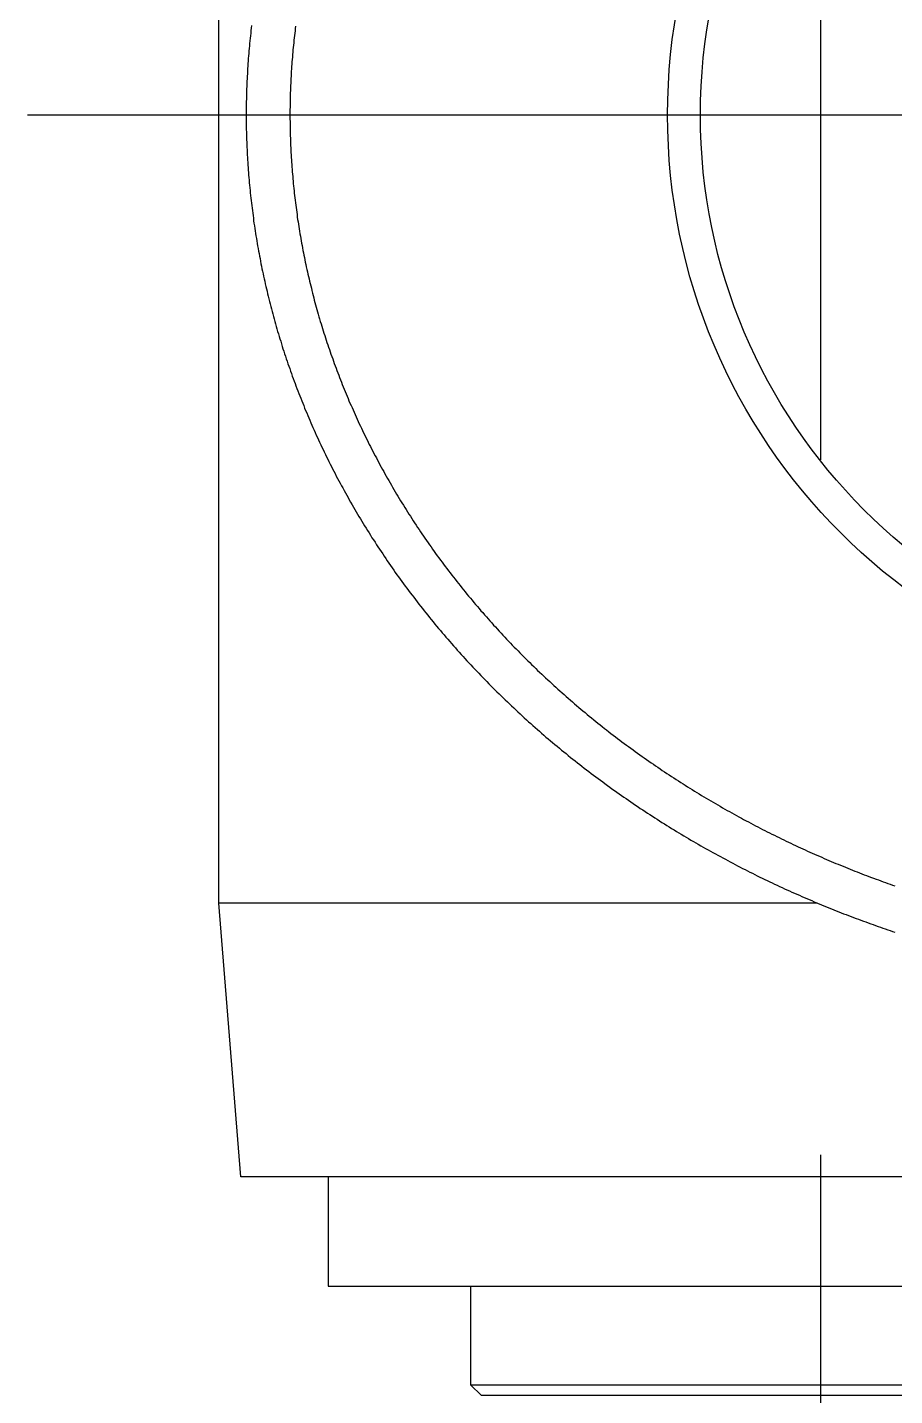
# Model space of a CAD drawing. Extents: x -40.5 to 40.2, y -38.3 to 13.3.
# Drawn here: x 17.75 to 25.67, y -11.7 to 0.8 of the extents above; entities that cross this region are included whole.
import ezdxf

# ---------------------------------------------------------------- set-up
doc = ezdxf.new("R2010")
doc.units = 0
doc.linetypes.add('CENTER', pattern=[50.8, 31.75, -6.35, 6.35, -6.35])
doc.linetypes.add('DASHED', pattern=[19.05, 12.7, -6.35])
doc.layers.get('0').update_dxf_attribs({"linetype": 'CONTINUOUS'})
doc.layers.add('CENTER', color=1, linetype='CENTER')

msp = doc.modelspace()

# ---------------------------------------------------------------- linework, layer by layer
at = {"color": 3, "linetype": 'DASHED'}
msp.add_line((24.997, -22.2), (24.997, 6.3), dxfattribs=at)
at = {"color": 7, "linetype": 'CONTINUOUS'}
for p, q in [((19.497, -7.2), (19.497, 5.8)), ((24.965, -7.2), (19.497, -7.2)), ((19.697, -9.7), (19.497, -7.2)), ((38.297, -9.7), (19.697, -9.7)), ((20.497, -9.7), (20.497, -10.7)), ((20.497, -10.7), (37.497, -10.7)), ((21.797, -10.7), (21.797, -11.6)), ((21.797, -11.6), (36.197, -11.6)), ((21.897, -11.7), (21.797, -11.6)), ((36.097, -11.7), (21.897, -11.7))]:
    msp.add_line(p, q, dxfattribs=at)
at = {"color": 7}
for points in [[(19.795, 0.816, 0), (19.793, 0.793, 0), (19.79, 0.77, 0), (19.788, 0.746, 0), (19.785, 0.723, 0), (19.783, 0.7, 0), (19.78, 0.677, 0), (19.778, 0.654, 0), (19.776, 0.631, 0), (19.774, 0.608, 0), (19.772, 0.585, 0), (19.77, 0.562, 0), (19.768, 0.539, 0), (19.766, 0.515, 0), (19.765, 0.492, 0), (19.763, 0.469, 0), (19.762, 0.446, 0), (19.76, 0.423, 0), (19.759, 0.4, 0), (19.758, 0.377, 0), (19.756, 0.353, 0), (19.755, 0.33, 0), (19.754, 0.307, 0), (19.753, 0.284, 0), (19.752, 0.261, 0), (19.751, 0.238, 0), (19.75, 0.214, 0), (19.75, 0.191, 0), (19.749, 0.168, 0), (19.749, 0.145, 0), (19.748, 0.122, 0), (19.748, 0.099, 0), (19.748, 0.075, 0), (19.747, 0.052, 0), (19.747, 0.029, 0), (19.747, 0.006, 0), (19.747, -0.017, 0), (19.747, -0.04, 0), (19.747, -0.064, 0), (19.748, -0.087, 0), (19.748, -0.11, 0), (19.748, -0.133, 0), (19.749, -0.156, 0), (19.75, -0.18, 0), (19.75, -0.203, 0), (19.751, -0.226, 0), (19.752, -0.249, 0), (19.753, -0.272, 0), (19.753, -0.295, 0), (19.755, -0.319, 0), (19.756, -0.342, 0), (19.757, -0.365, 0), (19.758, -0.388, 0), (19.759, -0.411, 0), (19.761, -0.434, 0), (19.762, -0.458, 0), (19.764, -0.481, 0), (19.766, -0.504, 0), (19.767, -0.527, 0), (19.769, -0.55, 0), (19.771, -0.573, 0), (19.773, -0.597, 0), (19.775, -0.62, 0), (19.777, -0.643, 0), (19.779, -0.666, 0), (19.782, -0.689, 0), (19.784, -0.712, 0), (19.786, -0.736, 0), (19.789, -0.759, 0), (19.791, -0.782, 0), (19.794, -0.805, 0), (19.797, -0.828, 0), (19.8, -0.851, 0), (19.803, -0.874, 0), (19.806, -0.897, 0), (19.809, -0.92, 0), (19.812, -0.944, 0), (19.815, -0.967, 0), (19.818, -0.99, 0), (19.822, -1.013, 0), (19.825, -1.036, 0), (19.829, -1.059, 0), (19.832, -1.082, 0), (19.836, -1.105, 0), (19.84, -1.128, 0), (19.843, -1.151, 0), (19.847, -1.174, 0), (19.851, -1.197, 0), (19.855, -1.221, 0), (19.86, -1.244, 0), (19.864, -1.267, 0), (19.868, -1.29, 0), (19.873, -1.313, 0), (19.877, -1.336, 0), (19.882, -1.359, 0), (19.886, -1.382, 0), (19.891, -1.405, 0), (19.896, -1.428, 0), (19.901, -1.451, 0), (19.905, -1.474, 0), (19.91, -1.497, 0), (19.916, -1.52, 0), (19.921, -1.543, 0), (19.926, -1.566, 0), (19.931, -1.588, 0), (19.937, -1.611, 0), (19.942, -1.634, 0), (19.948, -1.657, 0), (19.953, -1.68, 0), (19.959, -1.703, 0), (19.965, -1.726, 0), (19.971, -1.749, 0), (19.977, -1.772, 0), (19.983, -1.795, 0), (19.989, -1.817, 0), (19.995, -1.84, 0), (20.002, -1.863, 0), (20.008, -1.886, 0), (20.014, -1.909, 0), (20.021, -1.932, 0), (20.027, -1.954, 0), (20.034, -1.977, 0), (20.041, -2, 0), (20.048, -2.023, 0), (20.055, -2.046, 0), (20.062, -2.068, 0), (20.069, -2.091, 0), (20.076, -2.114, 0), (20.083, -2.137, 0), (20.09, -2.159, 0), (20.098, -2.182, 0), (20.105, -2.205, 0), (20.113, -2.227, 0), (20.121, -2.25, 0), (20.128, -2.273, 0), (20.136, -2.295, 0), (20.144, -2.318, 0), (20.152, -2.341, 0), (20.16, -2.363, 0), (20.168, -2.386, 0), (20.176, -2.408, 0), (20.185, -2.431, 0), (20.193, -2.453, 0), (20.201, -2.476, 0), (20.21, -2.499, 0), (20.218, -2.521, 0), (20.227, -2.544, 0), (20.236, -2.566, 0), (20.245, -2.588, 0), (20.254, -2.611, 0), (20.263, -2.633, 0), (20.272, -2.656, 0), (20.281, -2.678, 0), (20.29, -2.701, 0), (20.3, -2.723, 0), (20.309, -2.745, 0), (20.318, -2.768, 0), (20.328, -2.79, 0), (20.338, -2.812, 0), (20.347, -2.835, 0), (20.357, -2.857, 0), (20.367, -2.879, 0), (20.377, -2.902, 0), (20.387, -2.924, 0), (20.397, -2.946, 0), (20.407, -2.968, 0), (20.418, -2.99, 0), (20.428, -3.013, 0), (20.439, -3.035, 0), (20.449, -3.057, 0), (20.46, -3.079, 0), (20.47, -3.101, 0), (20.481, -3.123, 0), (20.492, -3.145, 0), (20.503, -3.167, 0), (20.514, -3.189, 0), (20.525, -3.211, 0), (20.536, -3.233, 0), (20.548, -3.255, 0), (20.559, -3.277, 0), (20.57, -3.299, 0), (20.582, -3.321, 0), (20.593, -3.343, 0), (20.605, -3.365, 0), (20.617, -3.387, 0), (20.629, -3.408, 0), (20.641, -3.43, 0), (20.653, -3.452, 0), (20.665, -3.474, 0), (20.677, -3.495, 0), (20.689, -3.517, 0), (20.701, -3.539, 0), (20.714, -3.561, 0), (20.726, -3.582, 0), (20.739, -3.604, 0), (20.752, -3.625, 0), (20.764, -3.647, 0), (20.777, -3.669, 0), (20.79, -3.69, 0), (20.803, -3.712, 0), (20.816, -3.733, 0), (20.829, -3.755, 0), (20.843, -3.776, 0), (20.856, -3.797, 0), (20.869, -3.819, 0), (20.883, -3.84, 0), (20.896, -3.862, 0), (20.91, -3.883, 0), (20.924, -3.904, 0), (20.938, -3.926, 0), (20.951, -3.947, 0), (20.965, -3.968, 0), (20.979, -3.989, 0), (20.994, -4.01, 0), (21.008, -4.031, 0), (21.022, -4.053, 0), (21.036, -4.074, 0), (21.051, -4.095, 0), (21.065, -4.116, 0), (21.08, -4.137, 0), (21.095, -4.158, 0), (21.109, -4.179, 0), (21.124, -4.2, 0), (21.139, -4.22, 0), (21.154, -4.241, 0), (21.169, -4.262, 0), (21.184, -4.283, 0), (21.2, -4.304, 0), (21.215, -4.324, 0), (21.23, -4.345, 0), (21.246, -4.366, 0), (21.262, -4.386, 0), (21.277, -4.407, 0), (21.293, -4.427, 0), (21.309, -4.448, 0), (21.325, -4.468, 0), (21.34, -4.489, 0), (21.357, -4.509, 0), (21.373, -4.529, 0), (21.389, -4.55, 0), (21.405, -4.57, 0), (21.421, -4.59, 0), (21.438, -4.61, 0), (21.454, -4.63, 0), (21.471, -4.651, 0), (21.487, -4.671, 0), (21.504, -4.691, 0), (21.521, -4.711, 0), (21.538, -4.731, 0), (21.555, -4.751, 0), (21.572, -4.77, 0), (21.589, -4.79, 0), (21.606, -4.81, 0), (21.623, -4.83, 0), (21.64, -4.849, 0), (21.658, -4.869, 0), (21.675, -4.889, 0), (21.693, -4.908, 0), (21.71, -4.928, 0), (21.728, -4.947, 0), (21.746, -4.967, 0), (21.764, -4.986, 0), (21.781, -5.005, 0), (21.799, -5.025, 0), (21.817, -5.044, 0), (21.835, -5.063, 0), (21.854, -5.082, 0), (21.872, -5.101, 0), (21.89, -5.12, 0), (21.908, -5.139, 0), (21.927, -5.158, 0), (21.945, -5.177, 0), (21.964, -5.196, 0), (21.982, -5.214, 0), (22.001, -5.233, 0), (22.02, -5.252, 0), (22.038, -5.27, 0), (22.057, -5.289, 0), (22.076, -5.307, 0), (22.095, -5.326, 0), (22.114, -5.344, 0), (22.133, -5.363, 0), (22.152, -5.381, 0), (22.172, -5.399, 0), (22.191, -5.417, 0), (22.21, -5.435, 0), (22.23, -5.453, 0), (22.249, -5.471, 0), (22.268, -5.489, 0), (22.288, -5.507, 0), (22.308, -5.525, 0), (22.327, -5.543, 0), (22.347, -5.56, 0), (22.367, -5.578, 0), (22.387, -5.596, 0), (22.407, -5.613, 0), (22.426, -5.631, 0), (22.446, -5.648, 0), (22.466, -5.665, 0), (22.486, -5.683, 0), (22.507, -5.7, 0), (22.527, -5.717, 0), (22.547, -5.734, 0), (22.567, -5.751, 0), (22.588, -5.768, 0), (22.608, -5.785, 0), (22.628, -5.802, 0), (22.649, -5.819, 0), (22.67, -5.835, 0), (22.69, -5.852, 0), (22.711, -5.869, 0), (22.731, -5.885, 0), (22.752, -5.902, 0), (22.773, -5.918, 0), (22.794, -5.934, 0), (22.815, -5.95, 0), (22.835, -5.967, 0), (22.856, -5.983, 0), (22.877, -5.999, 0), (22.898, -6.015, 0), (22.919, -6.031, 0), (22.941, -6.047, 0), (22.962, -6.062, 0), (22.983, -6.078, 0), (23.004, -6.094, 0), (23.025, -6.109, 0), (23.047, -6.125, 0), (23.068, -6.14, 0), (23.089, -6.156, 0), (23.111, -6.171, 0), (23.132, -6.186, 0), (23.154, -6.201, 0), (23.175, -6.216, 0), (23.197, -6.232, 0), (23.218, -6.246, 0), (23.24, -6.261, 0), (23.262, -6.276, 0), (23.283, -6.291, 0), (23.305, -6.306, 0), (23.327, -6.32, 0), (23.348, -6.335, 0), (23.37, -6.349, 0), (23.392, -6.364, 0), (23.414, -6.378, 0), (23.436, -6.392, 0), (23.458, -6.407, 0), (23.48, -6.421, 0), (23.502, -6.435, 0), (23.523, -6.449, 0), (23.546, -6.463, 0), (23.568, -6.477, 0), (23.59, -6.49, 0), (23.612, -6.504, 0), (23.634, -6.518, 0), (23.656, -6.531, 0), (23.678, -6.545, 0), (23.7, -6.558, 0), (23.722, -6.572, 0), (23.745, -6.585, 0), (23.767, -6.598, 0), (23.789, -6.611, 0), (23.811, -6.624, 0), (23.834, -6.637, 0), (23.856, -6.65, 0), (23.878, -6.663, 0), (23.901, -6.676, 0), (23.923, -6.689, 0), (23.945, -6.701, 0), (23.968, -6.714, 0), (23.99, -6.727, 0), (24.012, -6.739, 0), (24.035, -6.751, 0), (24.057, -6.764, 0), (24.08, -6.776, 0), (24.102, -6.788, 0), (24.125, -6.8, 0), (24.147, -6.812, 0), (24.17, -6.824, 0), (24.192, -6.836, 0), (24.215, -6.848, 0), (24.237, -6.859, 0), (24.26, -6.871, 0), (24.282, -6.883, 0), (24.305, -6.894, 0), (24.327, -6.906, 0), (24.35, -6.917, 0), (24.372, -6.928, 0), (24.395, -6.939, 0), (24.417, -6.951, 0), (24.44, -6.962, 0), (24.462, -6.973, 0), (24.485, -6.984, 0), (24.508, -6.994, 0), (24.53, -7.005, 0), (24.553, -7.016, 0), (24.575, -7.027, 0), (24.598, -7.037, 0), (24.62, -7.048, 0), (24.643, -7.058, 0), (24.666, -7.069, 0), (24.688, -7.079, 0), (24.711, -7.089, 0), (24.733, -7.099, 0), (24.756, -7.109, 0), (24.778, -7.119, 0), (24.801, -7.129, 0), (24.823, -7.139, 0), (24.846, -7.149, 0), (24.869, -7.159, 0), (24.891, -7.169, 0), (24.914, -7.178, 0), (24.936, -7.188, 0), (24.959, -7.197, 0), (24.981, -7.207, 0), (25.004, -7.216, 0), (25.026, -7.225, 0), (25.049, -7.235, 0), (25.072, -7.244, 0), (25.094, -7.253, 0), (25.116, -7.262, 0), (25.139, -7.271, 0), (25.161, -7.28, 0), (25.184, -7.289, 0), (25.206, -7.297, 0), (25.229, -7.306, 0), (25.251, -7.315, 0), (25.274, -7.323, 0), (25.296, -7.332, 0), (25.319, -7.34, 0), (25.341, -7.348, 0), (25.363, -7.357, 0), (25.386, -7.365, 0), (25.408, -7.373, 0), (25.43, -7.381, 0), (25.453, -7.389, 0), (25.475, -7.397, 0), (25.497, -7.405, 0), (25.52, -7.413, 0), (25.542, -7.421, 0), (25.564, -7.429, 0), (25.586, -7.436, 0), (25.609, -7.444, 0), (25.631, -7.451, 0), (25.653, -7.459, 0), (25.675, -7.466, 0)], [(20.198, 0.812, 0), (20.195, 0.79, 0), (20.193, 0.769, 0), (20.19, 0.747, 0), (20.188, 0.725, 0), (20.185, 0.703, 0), (20.183, 0.682, 0), (20.181, 0.66, 0), (20.178, 0.638, 0), (20.176, 0.616, 0), (20.174, 0.595, 0), (20.172, 0.573, 0), (20.171, 0.551, 0), (20.169, 0.529, 0), (20.167, 0.507, 0), (20.165, 0.486, 0), (20.164, 0.464, 0), (20.162, 0.442, 0), (20.161, 0.42, 0), (20.159, 0.398, 0), (20.158, 0.377, 0), (20.157, 0.355, 0), (20.156, 0.333, 0), (20.155, 0.311, 0), (20.154, 0.289, 0), (20.153, 0.268, 0), (20.152, 0.246, 0), (20.151, 0.224, 0), (20.15, 0.202, 0), (20.15, 0.18, 0), (20.149, 0.158, 0), (20.149, 0.137, 0), (20.148, 0.115, 0), (20.148, 0.093, 0), (20.148, 0.071, 0), (20.147, 0.049, 0), (20.147, 0.027, 0), (20.147, 0.006, 0), (20.147, -0.016, 0), (20.147, -0.038, 0), (20.148, -0.06, 0), (20.148, -0.082, 0), (20.148, -0.104, 0), (20.148, -0.125, 0), (20.149, -0.147, 0), (20.149, -0.169, 0), (20.15, -0.191, 0), (20.151, -0.213, 0), (20.151, -0.235, 0), (20.152, -0.257, 0), (20.153, -0.278, 0), (20.154, -0.3, 0), (20.155, -0.322, 0), (20.156, -0.344, 0), (20.157, -0.366, 0), (20.159, -0.388, 0), (20.16, -0.409, 0), (20.162, -0.431, 0), (20.163, -0.453, 0), (20.165, -0.475, 0), (20.166, -0.497, 0), (20.168, -0.519, 0), (20.17, -0.54, 0), (20.172, -0.562, 0), (20.173, -0.584, 0), (20.175, -0.606, 0), (20.177, -0.628, 0), (20.18, -0.649, 0), (20.182, -0.671, 0), (20.184, -0.693, 0), (20.186, -0.715, 0), (20.189, -0.737, 0), (20.192, -0.758, 0), (20.194, -0.78, 0), (20.197, -0.802, 0), (20.199, -0.824, 0), (20.202, -0.846, 0), (20.205, -0.867, 0), (20.208, -0.889, 0), (20.211, -0.911, 0), (20.214, -0.933, 0), (20.217, -0.954, 0), (20.221, -0.976, 0), (20.224, -0.998, 0), (20.227, -1.02, 0), (20.231, -1.042, 0), (20.234, -1.063, 0), (20.238, -1.085, 0), (20.242, -1.107, 0), (20.245, -1.129, 0), (20.249, -1.15, 0), (20.253, -1.172, 0), (20.257, -1.194, 0), (20.261, -1.215, 0), (20.265, -1.237, 0), (20.27, -1.259, 0), (20.274, -1.281, 0), (20.278, -1.302, 0), (20.283, -1.324, 0), (20.287, -1.346, 0), (20.292, -1.367, 0), (20.296, -1.389, 0), (20.301, -1.411, 0), (20.306, -1.432, 0), (20.311, -1.454, 0), (20.316, -1.476, 0), (20.321, -1.497, 0), (20.326, -1.519, 0), (20.331, -1.54, 0), (20.336, -1.562, 0), (20.342, -1.584, 0), (20.347, -1.605, 0), (20.353, -1.627, 0), (20.358, -1.649, 0), (20.364, -1.67, 0), (20.369, -1.692, 0), (20.375, -1.713, 0), (20.381, -1.735, 0), (20.387, -1.756, 0), (20.393, -1.778, 0), (20.399, -1.8, 0), (20.405, -1.821, 0), (20.412, -1.843, 0), (20.418, -1.864, 0), (20.424, -1.886, 0), (20.431, -1.907, 0), (20.437, -1.929, 0), (20.444, -1.95, 0), (20.451, -1.972, 0), (20.457, -1.993, 0), (20.464, -2.014, 0), (20.471, -2.036, 0), (20.478, -2.057, 0), (20.485, -2.079, 0), (20.492, -2.1, 0), (20.499, -2.122, 0), (20.507, -2.143, 0), (20.514, -2.164, 0), (20.521, -2.186, 0), (20.529, -2.207, 0), (20.537, -2.228, 0), (20.544, -2.25, 0), (20.552, -2.271, 0), (20.56, -2.292, 0), (20.568, -2.314, 0), (20.576, -2.335, 0), (20.584, -2.356, 0), (20.592, -2.378, 0), (20.6, -2.399, 0), (20.608, -2.42, 0), (20.617, -2.441, 0), (20.625, -2.463, 0), (20.634, -2.484, 0), (20.642, -2.505, 0), (20.651, -2.526, 0), (20.66, -2.547, 0), (20.669, -2.569, 0), (20.677, -2.59, 0), (20.686, -2.611, 0), (20.695, -2.632, 0), (20.705, -2.653, 0), (20.714, -2.674, 0), (20.723, -2.695, 0), (20.732, -2.716, 0), (20.742, -2.737, 0), (20.751, -2.758, 0), (20.761, -2.779, 0), (20.771, -2.8, 0), (20.78, -2.821, 0), (20.79, -2.842, 0), (20.8, -2.863, 0), (20.81, -2.884, 0), (20.82, -2.905, 0), (20.83, -2.926, 0), (20.84, -2.947, 0), (20.851, -2.968, 0), (20.861, -2.989, 0), (20.871, -3.01, 0), (20.882, -3.03, 0), (20.892, -3.051, 0), (20.903, -3.072, 0), (20.914, -3.093, 0), (20.925, -3.114, 0), (20.936, -3.134, 0), (20.947, -3.155, 0), (20.958, -3.176, 0), (20.969, -3.196, 0), (20.98, -3.217, 0), (20.991, -3.238, 0), (21.003, -3.258, 0), (21.014, -3.279, 0), (21.026, -3.3, 0), (21.037, -3.32, 0), (21.049, -3.341, 0), (21.061, -3.361, 0), (21.073, -3.382, 0), (21.084, -3.402, 0), (21.096, -3.423, 0), (21.108, -3.443, 0), (21.121, -3.464, 0), (21.133, -3.484, 0), (21.145, -3.504, 0), (21.158, -3.525, 0), (21.17, -3.545, 0), (21.183, -3.566, 0), (21.195, -3.586, 0), (21.208, -3.606, 0), (21.221, -3.626, 0), (21.234, -3.647, 0), (21.247, -3.667, 0), (21.26, -3.687, 0), (21.273, -3.707, 0), (21.286, -3.727, 0), (21.299, -3.748, 0), (21.312, -3.768, 0), (21.326, -3.788, 0), (21.339, -3.808, 0), (21.353, -3.828, 0), (21.366, -3.848, 0), (21.38, -3.868, 0), (21.394, -3.888, 0), (21.408, -3.908, 0), (21.422, -3.928, 0), (21.436, -3.947, 0), (21.45, -3.967, 0), (21.464, -3.987, 0), (21.478, -4.007, 0), (21.493, -4.027, 0), (21.507, -4.046, 0), (21.522, -4.066, 0), (21.536, -4.086, 0), (21.551, -4.105, 0), (21.566, -4.125, 0), (21.58, -4.144, 0), (21.595, -4.164, 0), (21.61, -4.184, 0), (21.625, -4.203, 0), (21.64, -4.222, 0), (21.655, -4.242, 0), (21.671, -4.261, 0), (21.686, -4.281, 0), (21.701, -4.3, 0), (21.717, -4.319, 0), (21.732, -4.338, 0), (21.748, -4.358, 0), (21.763, -4.377, 0), (21.779, -4.396, 0), (21.795, -4.415, 0), (21.811, -4.434, 0), (21.827, -4.453, 0), (21.843, -4.472, 0), (21.859, -4.491, 0), (21.875, -4.51, 0), (21.891, -4.529, 0), (21.908, -4.547, 0), (21.924, -4.566, 0), (21.941, -4.585, 0), (21.957, -4.604, 0), (21.974, -4.622, 0), (21.99, -4.641, 0), (22.007, -4.66, 0), (22.024, -4.678, 0), (22.041, -4.696, 0), (22.058, -4.715, 0), (22.075, -4.733, 0), (22.092, -4.752, 0), (22.109, -4.77, 0), (22.126, -4.788, 0), (22.143, -4.806, 0), (22.161, -4.825, 0), (22.178, -4.843, 0), (22.196, -4.861, 0), (22.213, -4.879, 0), (22.231, -4.897, 0), (22.248, -4.915, 0), (22.266, -4.933, 0), (22.284, -4.95, 0), (22.302, -4.968, 0), (22.32, -4.986, 0), (22.337, -5.003, 0), (22.355, -5.021, 0), (22.374, -5.039, 0), (22.392, -5.056, 0), (22.41, -5.074, 0), (22.428, -5.091, 0), (22.447, -5.108, 0), (22.465, -5.126, 0), (22.483, -5.143, 0), (22.502, -5.16, 0), (22.52, -5.177, 0), (22.539, -5.194, 0), (22.558, -5.212, 0), (22.576, -5.229, 0), (22.595, -5.245, 0), (22.614, -5.262, 0), (22.633, -5.279, 0), (22.651, -5.296, 0), (22.671, -5.313, 0), (22.689, -5.329, 0), (22.709, -5.346, 0), (22.728, -5.362, 0), (22.747, -5.379, 0), (22.766, -5.395, 0), (22.785, -5.412, 0), (22.805, -5.428, 0), (22.824, -5.444, 0), (22.843, -5.46, 0), (22.863, -5.477, 0), (22.882, -5.493, 0), (22.902, -5.509, 0), (22.922, -5.525, 0), (22.941, -5.541, 0), (22.961, -5.556, 0), (22.981, -5.572, 0), (23, -5.588, 0), (23.02, -5.604, 0), (23.04, -5.619, 0), (23.06, -5.635, 0), (23.08, -5.65, 0), (23.1, -5.665, 0), (23.12, -5.681, 0), (23.14, -5.696, 0), (23.16, -5.711, 0), (23.18, -5.726, 0), (23.201, -5.742, 0), (23.221, -5.757, 0), (23.241, -5.771, 0), (23.262, -5.786, 0), (23.282, -5.801, 0), (23.302, -5.816, 0), (23.323, -5.831, 0), (23.343, -5.845, 0), (23.364, -5.86, 0), (23.384, -5.874, 0), (23.405, -5.889, 0), (23.425, -5.903, 0), (23.446, -5.918, 0), (23.467, -5.932, 0), (23.487, -5.946, 0), (23.508, -5.96, 0), (23.529, -5.974, 0), (23.549, -5.988, 0), (23.57, -6.002, 0), (23.591, -6.016, 0), (23.612, -6.03, 0), (23.633, -6.043, 0), (23.654, -6.057, 0), (23.675, -6.071, 0), (23.696, -6.084, 0), (23.717, -6.098, 0), (23.738, -6.111, 0), (23.759, -6.124, 0), (23.78, -6.138, 0), (23.801, -6.151, 0), (23.822, -6.164, 0), (23.843, -6.177, 0), (23.865, -6.19, 0), (23.886, -6.203, 0), (23.907, -6.216, 0), (23.928, -6.229, 0), (23.95, -6.242, 0), (23.971, -6.254, 0), (23.992, -6.267, 0), (24.014, -6.279, 0), (24.035, -6.292, 0), (24.056, -6.304, 0), (24.078, -6.316, 0), (24.099, -6.329, 0), (24.12, -6.341, 0), (24.142, -6.353, 0), (24.163, -6.365, 0), (24.185, -6.377, 0), (24.206, -6.389, 0), (24.228, -6.401, 0), (24.249, -6.413, 0), (24.271, -6.424, 0), (24.292, -6.436, 0), (24.314, -6.448, 0), (24.335, -6.459, 0), (24.357, -6.47, 0), (24.378, -6.482, 0), (24.4, -6.493, 0), (24.421, -6.504, 0), (24.443, -6.516, 0), (24.465, -6.527, 0), (24.486, -6.538, 0), (24.508, -6.549, 0), (24.529, -6.559, 0), (24.551, -6.57, 0), (24.573, -6.581, 0), (24.594, -6.592, 0), (24.616, -6.602, 0), (24.637, -6.613, 0), (24.659, -6.623, 0), (24.681, -6.634, 0), (24.702, -6.644, 0), (24.724, -6.654, 0), (24.746, -6.665, 0), (24.767, -6.675, 0), (24.789, -6.685, 0), (24.811, -6.695, 0), (24.832, -6.705, 0), (24.854, -6.715, 0), (24.875, -6.725, 0), (24.897, -6.734, 0), (24.919, -6.744, 0), (24.941, -6.754, 0), (24.962, -6.763, 0), (24.984, -6.773, 0), (25.006, -6.782, 0), (25.027, -6.792, 0), (25.049, -6.801, 0), (25.07, -6.81, 0), (25.092, -6.819, 0), (25.114, -6.828, 0), (25.135, -6.838, 0), (25.157, -6.846, 0), (25.178, -6.855, 0), (25.2, -6.864, 0), (25.222, -6.873, 0), (25.243, -6.882, 0), (25.265, -6.89, 0), (25.287, -6.899, 0), (25.308, -6.908, 0), (25.33, -6.916, 0), (25.351, -6.924, 0), (25.373, -6.933, 0), (25.394, -6.941, 0), (25.416, -6.949, 0), (25.437, -6.957, 0), (25.459, -6.966, 0), (25.48, -6.974, 0), (25.502, -6.982, 0), (25.523, -6.989, 0), (25.545, -6.997, 0), (25.566, -7.005, 0), (25.588, -7.013, 0), (25.609, -7.021, 0), (25.631, -7.028, 0), (25.652, -7.036, 0), (25.674, -7.043, 0)]]:
    msp.add_polyline3d(points, dxfattribs=at)
at = {"color": 7, "linetype": 'CONTINUOUS'}
for radius in [5.4, 5.1]:
    msp.add_circle((28.997, 0), radius, dxfattribs=at)
at = {"layer": 'CENTER', "color": 1, "linetype": 'CENTER'}
msp.add_line((17.747, 0), (40.247, 0), dxfattribs=at)

doc.saveas('drawing.dxf')
